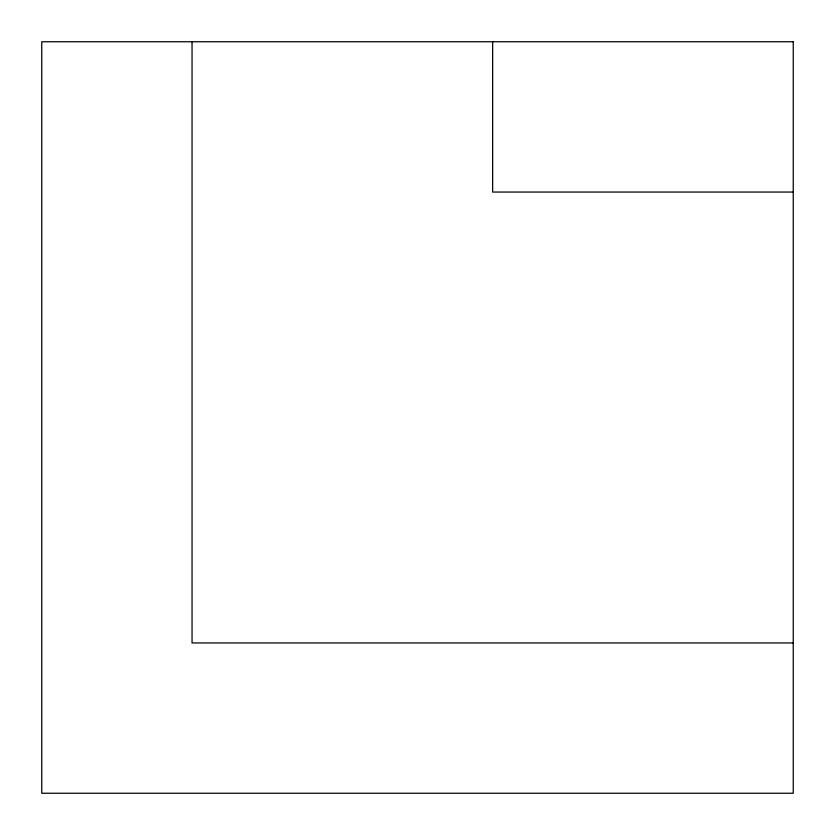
<?xml version="1.0" encoding="UTF-8"?>
<svg xmlns="http://www.w3.org/2000/svg" width="835" height="835" viewBox="0 0 835 835"><rect width="100%" height="100%" fill="white"/><g stroke="black" fill="none" stroke-linecap="round" stroke-linejoin="round"><path stroke-width="1.25" d="M793.25 192.05L492.65 192.05L492.65 41.75M793.25 642.95L192.05 642.95L192.05 41.75M793.25 41.75L41.75 41.75L41.75 793.25L793.25 793.25L793.25 41.75"/></g></svg>
